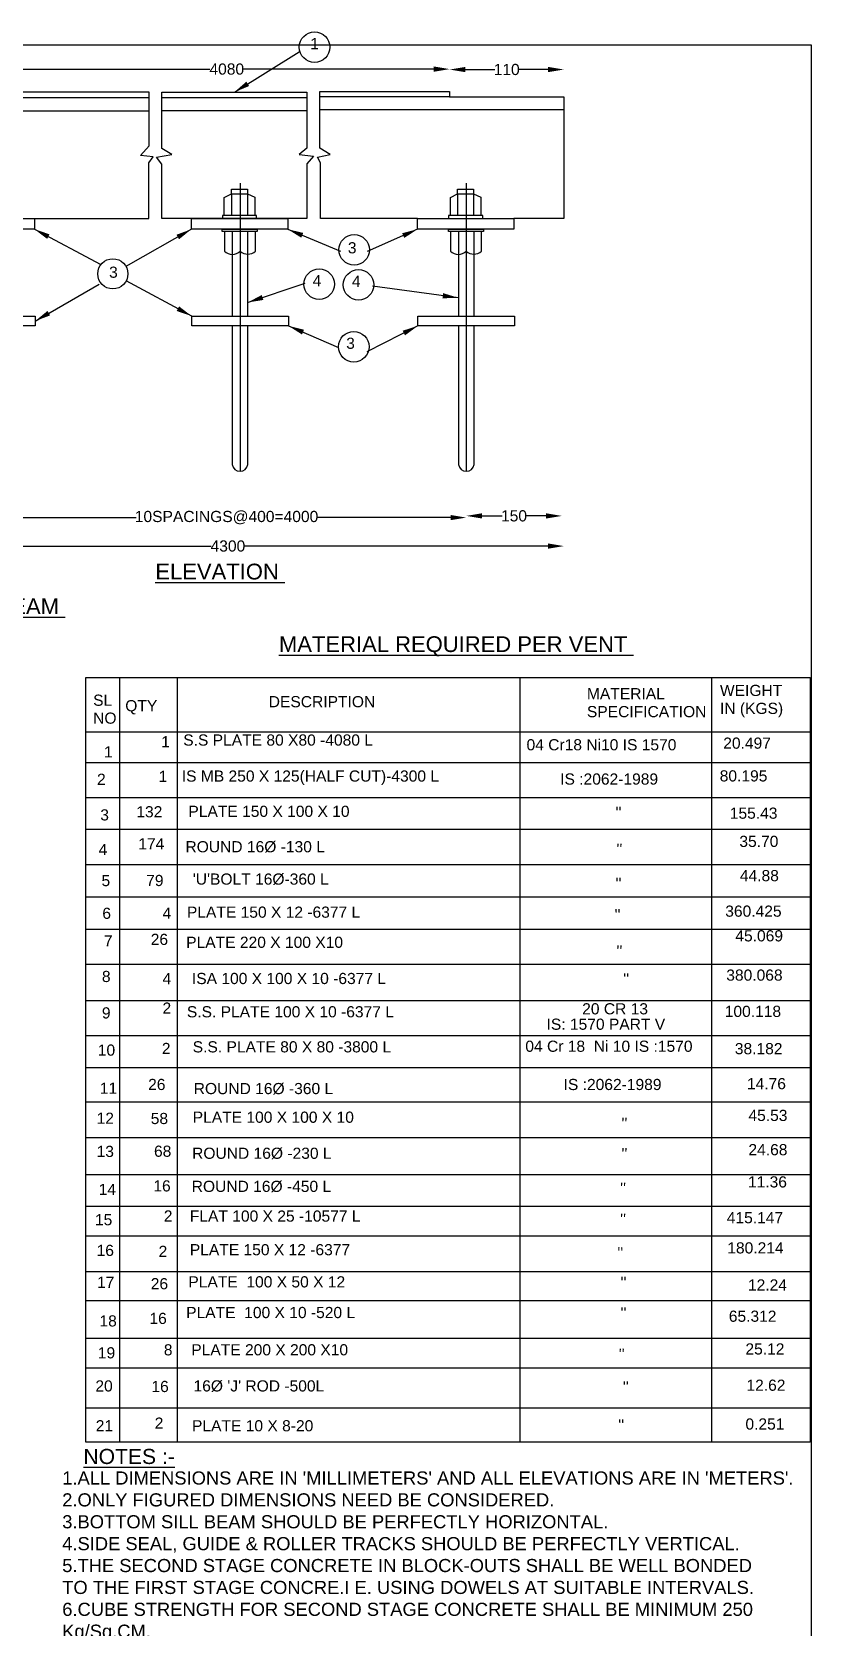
# Model space of a CAD drawing. Header units: millimetres. Extents: x 2281376 to 2613167, y 18301307 to 36806807.
# Drawn here: x 2553802 to 2613167, y 18371401 to 18492884 of the extents above; entities that cross this region are included whole.
import ezdxf

# ---------------------------------------------------------------- set-up
doc = ezdxf.new("R2010")
doc.units = ezdxf.units.MM
doc.header["$MEASUREMENT"] = 0
doc.layers.add('DRAWING', color=2, linetype='Continuous')
doc.styles.get("Standard").update_dxf_attribs({"font": 'arial.ttf', "height": 850})
doc.dimstyles.get("Standard").update_dxf_attribs({"dimtxt": 1200, "dimasz": 1200, "dimexe": 0.18, "dimexo": 0.0625, "dimgap": 0.09, "dimtad": 0, "dimdec": 0, "dimzin": 0, "dimdsep": 46, "dimtxsty": 'Standard', "dimcen": 0.09, "dimse1": 1, "dimse2": 1, "dimadec": 0, "dimazin": 0, "dimtfac": 1, "dimtdec": 0, "dimtofl": 0, "dimtmove": 0, "dimatfit": 3, "dimfxl": 1, "dimtolj": 1, "dimtzin": 0, "dimarcsym": 0})

# ---------------------------------------------------------------- blocks, each defined once
blk = doc.blocks.new('*D139')
at = {"layer": 'Defpoints', "color": 0, "transparency": 16777216}
for p in [(2585621, 18490050), (2551681, 18488087), (2585621, 18487945)]:
    blk.add_point(p, dxfattribs=at)
at = {"layer": 'DRAWING', "color": 0, "lineweight": -2, "transparency": 16777216}
for p, q in [((2552881, 18490050), (2567366, 18490050)), ((2584421, 18490050), (2569936, 18490050))]:
    blk.add_line(p, q, dxfattribs=at)
at = {"layer": 'DRAWING', "color": 0, "transparency": 16777216}
for points in [[(2552881, 18490250), (2552881, 18489850), (2551681, 18490050)], [(2584421, 18490250), (2584421, 18489850), (2585621, 18490050)]]:
    blk.add_solid(points, dxfattribs=at)
at = {"layer": 'DRAWING', "color": 0, "transparency": 16777216, "insert": (2568651, 18490050), "char_height": 850, "attachment_point": 5}
blk.add_mtext('\\A1;4080', dxfattribs=at)
blk = doc.blocks.new('*D140')
at = {"layer": 'Defpoints', "color": 0, "transparency": 16777216}
for p in [(2594329, 18490017), (2585621, 18487945), (2594329, 18487945)]:
    blk.add_point(p, dxfattribs=at)
at = {"layer": 'DRAWING', "color": 0, "lineweight": -2, "transparency": 16777216}
for p, q in [((2586821, 18490017), (2589078, 18490017)), ((2593129, 18490017), (2590873, 18490017))]:
    blk.add_line(p, q, dxfattribs=at)
at = {"layer": 'DRAWING', "color": 0, "transparency": 16777216}
for points in [[(2586821, 18490217), (2586821, 18489817), (2585621, 18490017)], [(2593129, 18490217), (2593129, 18489817), (2594329, 18490017)]]:
    blk.add_solid(points, dxfattribs=at)
at = {"layer": 'DRAWING', "color": 0, "transparency": 16777216, "insert": (2589975, 18490017), "char_height": 850, "attachment_point": 5}
blk.add_mtext('\\A1;110', dxfattribs=at)
blk = doc.blocks.new('*D142')
at = {"layer": 'Defpoints', "color": 0, "transparency": 16777216}
for p in [(2550368, 18460540), (2586894, 18460540), (2586894, 18455896)]:
    blk.add_point(p, dxfattribs=at)
at = {"layer": 'DRAWING', "color": 0, "lineweight": -2, "transparency": 16777216}
for p, q in [((2551568, 18455896), (2561735, 18455896)), ((2585694, 18455896), (2575528, 18455896))]:
    blk.add_line(p, q, dxfattribs=at)
at = {"layer": 'DRAWING', "color": 0, "transparency": 16777216}
for points in [[(2551568, 18456096), (2551568, 18455696), (2550368, 18455896)], [(2585694, 18456096), (2585694, 18455696), (2586894, 18455896)]]:
    blk.add_solid(points, dxfattribs=at)
at = {"layer": 'DRAWING', "color": 0, "transparency": 16777216, "insert": (2568631, 18455896), "char_height": 850, "attachment_point": 5}
blk.add_mtext('\\A1;10SPACINGS@400=4000', dxfattribs=at)
blk = doc.blocks.new('*D143')
at = {"layer": 'Defpoints', "color": 0, "transparency": 16777216}
for p in [(2586894, 18460540), (2594172, 18460540), (2594172, 18456025)]:
    blk.add_point(p, dxfattribs=at)
at = {"layer": 'DRAWING', "color": 0, "lineweight": -2, "transparency": 16777216}
for p, q in [((2588094, 18456025), (2589635, 18456025)), ((2592972, 18456025), (2591431, 18456025))]:
    blk.add_line(p, q, dxfattribs=at)
at = {"layer": 'DRAWING', "color": 0, "transparency": 16777216}
for points in [[(2588094, 18456225), (2588094, 18455825), (2586894, 18456025)], [(2592972, 18456225), (2592972, 18455825), (2594172, 18456025)]]:
    blk.add_solid(points, dxfattribs=at)
at = {"layer": 'DRAWING', "color": 0, "transparency": 16777216, "insert": (2590533, 18456025), "char_height": 850, "attachment_point": 5}
blk.add_mtext('\\A1;150', dxfattribs=at)
blk = doc.blocks.new('*D144')
at = {"layer": 'Defpoints', "color": 0, "transparency": 16777216}
for p in [(2543143, 18478676), (2594329, 18478676), (2594329, 18453727)]:
    blk.add_point(p, dxfattribs=at)
at = {"layer": 'DRAWING', "color": 0, "lineweight": -2, "transparency": 16777216}
for p, q in [((2544343, 18453727), (2567451, 18453727)), ((2593129, 18453727), (2570021, 18453727))]:
    blk.add_line(p, q, dxfattribs=at)
at = {"layer": 'DRAWING', "color": 0, "transparency": 16777216}
for points in [[(2544343, 18453927), (2544343, 18453527), (2543143, 18453727)], [(2593129, 18453927), (2593129, 18453527), (2594329, 18453727)]]:
    blk.add_solid(points, dxfattribs=at)
at = {"layer": 'DRAWING', "color": 0, "transparency": 16777216, "insert": (2568736, 18453727), "char_height": 850, "attachment_point": 5}
blk.add_mtext('\\A1;4300', dxfattribs=at)

msp = doc.modelspace()

# ---------------------------------------------------------------- linework, layer by layer
at = {"layer": 'DRAWING', "color": 0}
for points in [[(2613166.6, 18301307), (2281375.8, 18301307), (2281375.8, 18491907.5), (2613166.6, 18491907.5)], [(2568316.2, 18478676.1), (2570926.3, 18478676.1), (2570926.3, 18478898.8), (2568316.2, 18478898.8)], [(2585545.6, 18478676.1), (2588155.7, 18478676.1), (2588155.7, 18478898.8), (2585545.6, 18478898.8)], [(2546661.1, 18478676.1), (2553994.4, 18478676.1), (2553994.4, 18477856.5), (2546661.1, 18477856.5)], [(2565957.8, 18478676.1), (2573291.1, 18478676.1), (2573291.1, 18477856.5), (2565957.8, 18477856.5)], [(2568308.6, 18477856.5), (2570971.3, 18477856.5), (2570971.3, 18477680.2), (2568308.6, 18477680.2)], [(2583187.2, 18478676.1), (2590520.5, 18478676.1), (2590520.5, 18477856.5), (2583187.2, 18477856.5)], [(2585538, 18477856.5), (2588200.7, 18477856.5), (2588200.7, 18477680.2), (2585538, 18477680.2)], [(2546683.8, 18471238.1), (2554054.9, 18471238.1), (2554054.9, 18470495.2), (2546683.8, 18470495.2)], [(2565980.5, 18471238.1), (2573351.6, 18471238.1), (2573351.6, 18470495.2), (2565980.5, 18470495.2)], [(2583209.9, 18471238.1), (2590581, 18471238.1), (2590581, 18470495.2), (2583209.9, 18470495.2)], [(2557915.8, 18443728.7), (2613090.2, 18443728.7), (2613090.2, 18385473.8), (2557915.8, 18385473.8)]]:
    msp.add_lwpolyline(points, close=True, dxfattribs=at)
for points in [[(2543143.4, 18478676.1), (2562713.8, 18478676.1), (2562713.8, 18482904.3), (2563035.6, 18483364.2), (2562070.6, 18483483.2), (2562725.8, 18484203.3), (2562725.8, 18488295.9), (2551680.9, 18488295.9), (2551680.9, 18487878.2), (2562725.8, 18487878.2)], [(2563709.2, 18478676.1), (2563709.2, 18482809.2), (2563307, 18483356.5), (2564461.2, 18483537.2), (2563695.4, 18483996.1), (2563695.4, 18488295.9), (2574759.7, 18488295.9), (2574759.7, 18484041.9), (2574163.5, 18483539), (2575257.1, 18483413.2), (2574759.7, 18482837.1), (2574759.7, 18478676.1), (2563709.2, 18478676.1)], [(2563695.4, 18487878.2), (2574759.7, 18487878.2)], [(2583187.2, 18478676.1), (2575795.5, 18478676.1), (2575795.5, 18482912.1), (2575564.9, 18483351.6), (2576536.4, 18483543.9), (2575729.8, 18484038.3), (2575729.8, 18488340.5), (2585621.1, 18488340.5), (2585621.1, 18487944.8), (2594329.5, 18487944.8), (2594329.5, 18478676.1), (2590520.5, 18478676.1)], [(2585621.1, 18487944.8), (2575729.8, 18487944.8)], [(2543136.3, 18486885.6), (2562725.8, 18486885.6)], [(2563695.4, 18486896.3), (2574759.7, 18486896.3)], [(2575729.8, 18486974.5), (2594329.5, 18486974.5)], [(2569665, 18481362.2), (2569665, 18459424.3)], [(2586894.4, 18481362.2), (2586894.4, 18459424.3)], [(2568459.4, 18478898.8), (2568459.4, 18480278), (2569008.8, 18480555.3), (2570228.6, 18480555.3), (2570783.7, 18480310.3), (2570783.7, 18478898.8)], [(2569008.8, 18480555.3), (2569008.8, 18480912.1), (2570228.6, 18480912.1), (2570228.6, 18478898.8)], [(2569008.8, 18480555.3), (2569008.8, 18478898.8)], [(2585688.8, 18478898.8), (2585688.8, 18480278), (2586238.2, 18480555.3), (2587458, 18480555.3), (2588013.1, 18480310.3), (2588013.1, 18478898.8)], [(2586238.2, 18480555.3), (2586238.2, 18480912.1), (2587458, 18480912.1), (2587458, 18478898.8)], [(2586238.2, 18480555.3), (2586238.2, 18478898.8)], [(2569067.1, 18477680.2), (2569067.1, 18471238.1)], [(2570235.7, 18477680.2), (2570235.7, 18471238.1)], [(2586296.5, 18477680.2), (2586296.5, 18471238.1)], [(2587465.1, 18477680.2), (2587465.1, 18471238.1)], [(2560500.6, 18385473.8), (2560500.6, 18443728.7)], [(2564879.3, 18443728.7), (2564879.3, 18385473.8)], [(2590980.9, 18443728.7), (2590980.9, 18385473.8)], [(2605590.6, 18443728.7), (2605590.6, 18385473.8)], [(2557915.8, 18439592.2), (2613090.2, 18439592.2)], [(2557915.8, 18437240.8), (2613090.2, 18437240.8)], [(2557915.8, 18434583.3), (2613090.2, 18434583.3)], [(2557915.8, 18432176.6), (2613090.2, 18432176.6)], [(2557915.8, 18429469.1), (2613090.2, 18429469.1)], [(2557915.8, 18427012.2), (2613090.2, 18427012.2)], [(2557915.8, 18424555.3), (2613090.2, 18424555.3)], [(2557915.8, 18421877.2), (2613090.2, 18421877.2)], [(2557915.8, 18419119.5), (2613090.2, 18419119.5)], [(2557915.8, 18416462.1), (2613090.2, 18416462.1)], [(2557915.8, 18414005.2), (2613090.2, 18414005.2)], [(2557915.8, 18411397.9), (2613090.2, 18411397.9)], [(2557915.8, 18408674.9), (2613090.2, 18408674.9)], [(2557915.8, 18405867), (2613090.2, 18405867)], [(2557915.8, 18403460.3), (2613090.2, 18403460.3)], [(2557915.8, 18401204), (2613090.2, 18401204)], [(2557915.8, 18398477.6), (2613090.2, 18398477.6)], [(2557915.8, 18396271.4), (2613090.2, 18396271.4)], [(2557915.8, 18393413.4), (2613090.2, 18393413.4)], [(2557915.8, 18391157.1), (2613090.2, 18391157.1)], [(2557915.8, 18388098.6), (2613090.2, 18388098.6)]]:
    msp.add_lwpolyline(points, dxfattribs=at)
for points in [[(2568469.2, 18477680.2), (2568469.2, 18476191, 0.41439837), (2569665, 18476191, 0.39647947), (2570831.1, 18476191), (2570831.1, 18477680.2)], [(2585698.5, 18477680.2), (2585698.5, 18476191, 0.41439837), (2586894.4, 18476191, 0.39647947), (2588060.5, 18476191), (2588060.5, 18477680.2)], [(2569067.1, 18470495.2), (2569067.1, 18459926.8, 0.84215656), (2570260.5, 18459926.8), (2570260.5, 18470495.2)], [(2586296.5, 18470495.2), (2586296.5, 18459926.8, 0.84215656), (2587489.8, 18459926.8), (2587489.8, 18470495.2)]]:
    msp.add_lwpolyline(points, format="xyb", dxfattribs=at)
for centre, radius in [((2575338.3, 18491721.5), 1162.4), ((2578356.2, 18476286.1), 1162.4), ((2559970.1, 18474459.4), 1151.5), ((2575688.4, 18473673.1), 1162.4), ((2578687.4, 18473620.9), 1162.4), ((2578325.3, 18468907.5), 1162.4)]:
    msp.add_circle(centre, radius, dxfattribs=at)

# ---------------------------------------------------------------- texts
for s, height, p in [('1', 850, (2575009.1, 18491567)), ('3', 850, (2577875.8, 18476019.4)), ('3', 850, (2559681.9, 18474158.4)), ('4', 850, (2575190, 18473509.3)), ('4', 850, (2578179, 18473466)), ('3', 850, (2577745.8, 18468748.7)), ('%%UELEVATION ', 1200, (2563205.7, 18451186.3)), ('%%UDETAILS OF SILL BEAM BEAM ', 1200, (2531741.6, 18448545.4)), ('%%UMATERIAL REQUIRED PER VENT ', 1200, (2572624.7, 18445658.8)), ('SL', 850, (2558469.2, 18441564.2)), ('MATERIAL', 850, (2596086.9, 18442060.7)), ('WEIGHT ', 850, (2606222.3, 18442308.5)), ('QTY', 850, (2560914.1, 18441143.1)), ('DESCRIPTION ', 850, (2571845.5, 18441451.9)), ('SPECIFICATION', 850, (2596086.9, 18440695.2)), ('IN (KGS)', 850, (2606222.3, 18440943.1)), ('NO ', 850, (2558469.2, 18440198.7)), ('1', 850, (2563654.7, 18438402.1)), ('S.S PLATE 80 X80 -4080 L', 850, (2565333.3, 18438531.1)), ('04 Cr18 Ni10 IS 1570', 850, (2591487, 18438171.5)), ('20.497', 850, (2606473.3, 18438295.1)), ('1', 850, (2559293.4, 18437626.9)), ('2', 850, (2558763.2, 18435539.5)), ('1', 850, (2563455, 18435760.5)), ('IS MB 250 X 125(HALF CUT)-4300 L', 850, (2565221.3, 18435788.5)), ('IS :2062-1989', 850, (2594050.5, 18435561.2)), ('80.195', 850, (2606204.5, 18435801.6)), ('132', 850, (2561758.9, 18433069)), ('PLATE 150 X 100 X 10', 850, (2565725.5, 18433101.8)), ("''", 850, (2598263.9, 18433022.3)), ('155.43', 850, (2606972.4, 18432962.8)), ('3', 850, (2559012.6, 18432829.2)), ('174', 850, (2561908.5, 18430626.8)), ('35.70', 850, (2607702, 18430814.5)), ('4', 850, (2558888.1, 18430196.1)), ('ROUND 16Ø -130 L', 850, (2565501.4, 18430405.6)), ("''", 850, (2598333.2, 18430222.1)), ('44.88', 850, (2607740.4, 18428206)), ('5', 850, (2559106.4, 18427828.4)), ('79', 850, (2562507.2, 18427835.6)), ("'U'BOLT 16Ø-360 L", 850, (2566061.7, 18427942.8)), ("''", 850, (2598264.1, 18427618.9)), ('6', 850, (2559168.9, 18425336)), ('4', 850, (2563754.4, 18425343.5)), ('PLATE 150 X 12 -6377 L', 850, (2565613.5, 18425424.1)), ("''", 850, (2598195, 18425233.6)), ('360.425', 850, (2606626.6, 18425500.9)), ('26', 850, (2562856.4, 18423349.8)), ('45.069', 850, (2607394.6, 18423621.2)), ('7', 850, (2559293, 18423235.2)), ('PLATE 220 X 100 X10', 850, (2565557.5, 18423129.3)), ("''", 850, (2598334.4, 18422459.2)), ('8', 850, (2559137.1, 18420524.8)), ('4', 850, (2563754.4, 18420359.3)), ('ISA 100 X 100 X 10 -6377 L', 850, (2565994.6, 18420371.5)), ("''", 850, (2598854.1, 18420343.3)), ('380.068', 850, (2606703.4, 18420628.9)), ('9', 850, (2559137.1, 18417752.1)), ('2', 850, (2563754.4, 18418116.4)), ('S.S. PLATE 100 X 10 -6377 L', 850, (2565609.7, 18417836.7)), ('20 CR 13', 850, (2595725.1, 18418062.9)), ('100.118', 850, (2606588.2, 18417866.9)), ('IS: 1570 PART V', 850, (2593010.5, 18416889.6)), ('10', 850, (2558825.4, 18414917.1)), ('2', 850, (2563704.8, 18415042.6)), ('S.S. PLATE 80 X 80 -3800 L', 850, (2566055.1, 18415166.1)), ('04 Cr 18  Ni 10 IS :1570', 850, (2591394.5, 18415212.1)), ('38.182', 850, (2607356.1, 18415028.1)), ('26', 850, (2562657.1, 18412301.2)), ('IS :2062-1989', 850, (2594309.6, 18412300.2)), ('14.76', 850, (2608277.8, 18412361.3)), ('11', 850, (2558981.3, 18412019.8)), ('ROUND 16Ø -360 L', 850, (2566130.9, 18411988.9)), ('45.53', 850, (2608393, 18409944.5)), ('12', 850, (2558732.4, 18409728.1)), ('58', 850, (2562856.6, 18409709.5)), ('PLATE 100 X 100 X 10', 850, (2566056.6, 18409808.8)), ("''", 850, (2598715.9, 18409341.9)), ('13', 850, (2558732.4, 18407204.7)), ('68', 850, (2563106.1, 18407217.4)), ('ROUND 16Ø -230 L', 850, (2566008.3, 18407062.1)), ("''", 850, (2598715.9, 18407025.6)), ('24.68', 850, (2608393, 18407335.9)), ('14', 850, (2558888.3, 18404307.3)), ('16', 850, (2563056.2, 18404575.7)), ('ROUND 16Ø -450 L', 850, (2565977.8, 18404541.2)), ("''", 850, (2598612.1, 18404398.3)), ('11.36', 850, (2608354.6, 18404880.7)), ('15', 850, (2558607.7, 18402002)), ('2', 850, (2563854.4, 18402283)), ('FLAT 100 X 25 -10577 L', 850, (2565834.3, 18402277.3)), ("''", 850, (2598612.4, 18402038.8)), ('415.147', 850, (2606741.9, 18402157)), ('16', 850, (2558732.4, 18399665.4)), ('2', 850, (2563455.3, 18399591.5)), ('PLATE 150 X 12 -6377', 850, (2565834.3, 18399717.9)), ("''", 850, (2598404.8, 18399480.6)), ('180.214', 850, (2606780.2, 18399855.3)), ('17', 850, (2558763.6, 18397235.4)), ('26', 850, (2562857.5, 18397126.2)), ('PLATE  100 X 50 X 12', 850, (2565722.9, 18397269.8)), ("''", 850, (2598647, 18397233.5)), ('12.24', 850, (2608355.3, 18397030.7)), ('18', 850, (2558951.2, 18394294.7)), ('16', 850, (2562757.8, 18394484.5)), ('PLATE  100 X 10 -520 L', 850, (2565555.9, 18394933)), ("''", 850, (2598647.2, 18394903.8)), ('65.312', 850, (2606896.2, 18394652.2)), ('19', 850, (2558826.5, 18391864.7)), ('8', 850, (2563855.4, 18392092.1)), ('PLATE 200 X 200 X10', 850, (2565945.7, 18392095.4)), ("''", 850, (2598508.8, 18391757.9)), ('25.12', 850, (2608163.3, 18392158.7)), ('20', 850, (2558639.5, 18389341.3)), ('16', 850, (2562907.4, 18389300.9)), ("16Ø 'J' ROD -500L", 850, (2566117.6, 18389344.3)), ("''", 850, (2598820.3, 18389268.8)), ('12.62', 850, (2608240.1, 18389396.6)), ('21', 850, (2558666.9, 18386310.4)), ('2', 850, (2563156.9, 18386509.8)), ('PLATE 10 X 8-20', 850, (2566001.5, 18386308.9)), ("''", 850, (2598474.2, 18386364.9)), ('0.251', 850, (2608163.3, 18386442.8)), ('%%UNOTES :-', 1150, (2557728.7, 18383821.4))]:
    msp.add_text(s, height=height, dxfattribs=at).set_placement(p)
at = {"layer": 'DRAWING', "color": 0, "insert": (2556113.6, 18383256.8), "char_height": 1000, "width": 54473.818, "attachment_point": 1}
msp.add_mtext("1.ALL DIMENSIONS ARE IN 'MILLIMETERS' AND ALL ELEVATIONS ARE IN 'METERS'. \\P2.ONLY FIGURED DIMENSIONS NEED BE CONSIDERED. \\P3.BOTTOM SILL BEAM SHOULD BE PERFECTLY HORIZONTAL. \\P4.SIDE SEAL, GUIDE & ROLLER TRACKS SHOULD BE PERFECTLY VERTICAL. \\P5.THE SECOND STAGE CONCRETE IN BLOCK-OUTS SHALL BE WELL BONDED TO THE FIRST STAGE CONCRE.I E. USING DOWELS AT SUITABLE INTERVALS. \\P6.CUBE STRENGTH FOR SECOND STAGE CONCRETE SHALL BE MINIMUM 250 Kg/Sq.CM. \\P7.ALL WELDS SHOULD BE 6mm FILLET WELDS CONTINUOUS, UNLESS OTHERWISE SPECIFIED. \\P8.ALL MATERIALS MANUFACTURED OR SUPPLIED SHOULD BE CHECKED WITH RESPECT TO SPECIFICATIONS AND STRENGTH REQUIREMENT BY QUALITY ASSURANCE CUM NON-DESTRUCTIVE TESTS BEFORE ERECTION. \\P9.THE S.S. PLATES OF ROLLER & SEAL TRACKS SHALL BE CHAMFERED AT THE TOP SO AS TO ENABLE THE GATE TO MOVE ON TO THE TRACKS SMOOTHLY. \\P10.THE IS:4622 -LATEST SHALL BE FOLLOWED FOR E.M. PARTS TOLERANCES. \\P11.THE SEAL SEAT SHALL BE FINISHED SMOOTH TO PRESENT A SMOOTH SURFACE TO THE GATE SEAL. \\P12.THE WHEEL TRACK SHALL BE A SMOOTH MACHINED SURFACE. \\P13. BOQ SHOWN FOR ONE VENT ONLY. TOTAL REQUIRED = 2NOS. \\P14.REFER CIVIL DRAWING NO: NIL. (APPROVED BY CE/CDO) Dt.12/03/2018 ", dxfattribs=at)

# ---------------------------------------------------------------- dimensions: what is measured, and where the dimension line sits
at = {"layer": 'DRAWING', "color": 0}
for base, p1, p2, text, picture, middle in [((2585621.1, 18490049.7), (2551680.9, 18488087), (2585621.1, 18487944.8), '4080', '*D139', (2568651, 18490049.7)), ((2594329.5, 18490016.5), (2585621.1, 18487944.8), (2594329.5, 18487944.8), '110', '*D140', (2589975.3, 18490016.5)), ((2594329.5, 18453726.6), (2543143.4, 18478676.1), (2594329.5, 18478676.1), '4300', '*D144', (2568736.4, 18453726.6)), ((2586894.4, 18455896.3), (2550368.4, 18460540.3), (2586894.4, 18460540.3), '10SPACINGS@400=4000', '*D142', (2568631.4, 18455896.3)), ((2594171.7, 18456025.5), (2586894.4, 18460540.3), (2594171.7, 18460540.3), '150', '*D143', (2590533, 18456025.5))]:
    dim = msp.add_linear_dim(base=base, p1=p1, p2=p2, text=text, dimstyle='Standard', dxfattribs=at)
    dim.commit()
    dim.dimension.update_dxf_attribs({"geometry": picture, "text_midpoint": middle})

# ---------------------------------------------------------------- leaders
for points in [[(2569227.6, 18488295.9), (2574171.3, 18491360.4)], [(2553994.4, 18477856.5), (2559054.5, 18475181.2)], [(2565957.8, 18477856.5), (2560966, 18475024.4)], [(2573291.1, 18477856.5), (2577301.3, 18476179.9)], [(2583187.2, 18477856.5), (2579347.3, 18476161.6)], [(2565980.5, 18471238.1), (2560985, 18473915.4)], [(2554054.9, 18470866.6), (2558915.6, 18473673)], [(2570235.7, 18472277.8), (2574617, 18473741.1)], [(2586296.5, 18472631.4), (2579749, 18473518.3)], [(2573351.6, 18470495.2), (2577173.6, 18468855.2)], [(2583209.9, 18470495.2), (2579325.5, 18468522.6)]]:
    msp.add_leader(points, dimstyle='Standard', override={"dimgap": 0.09, "dimtad": 0}, dxfattribs=at)

doc.saveas('drawing.dxf')
